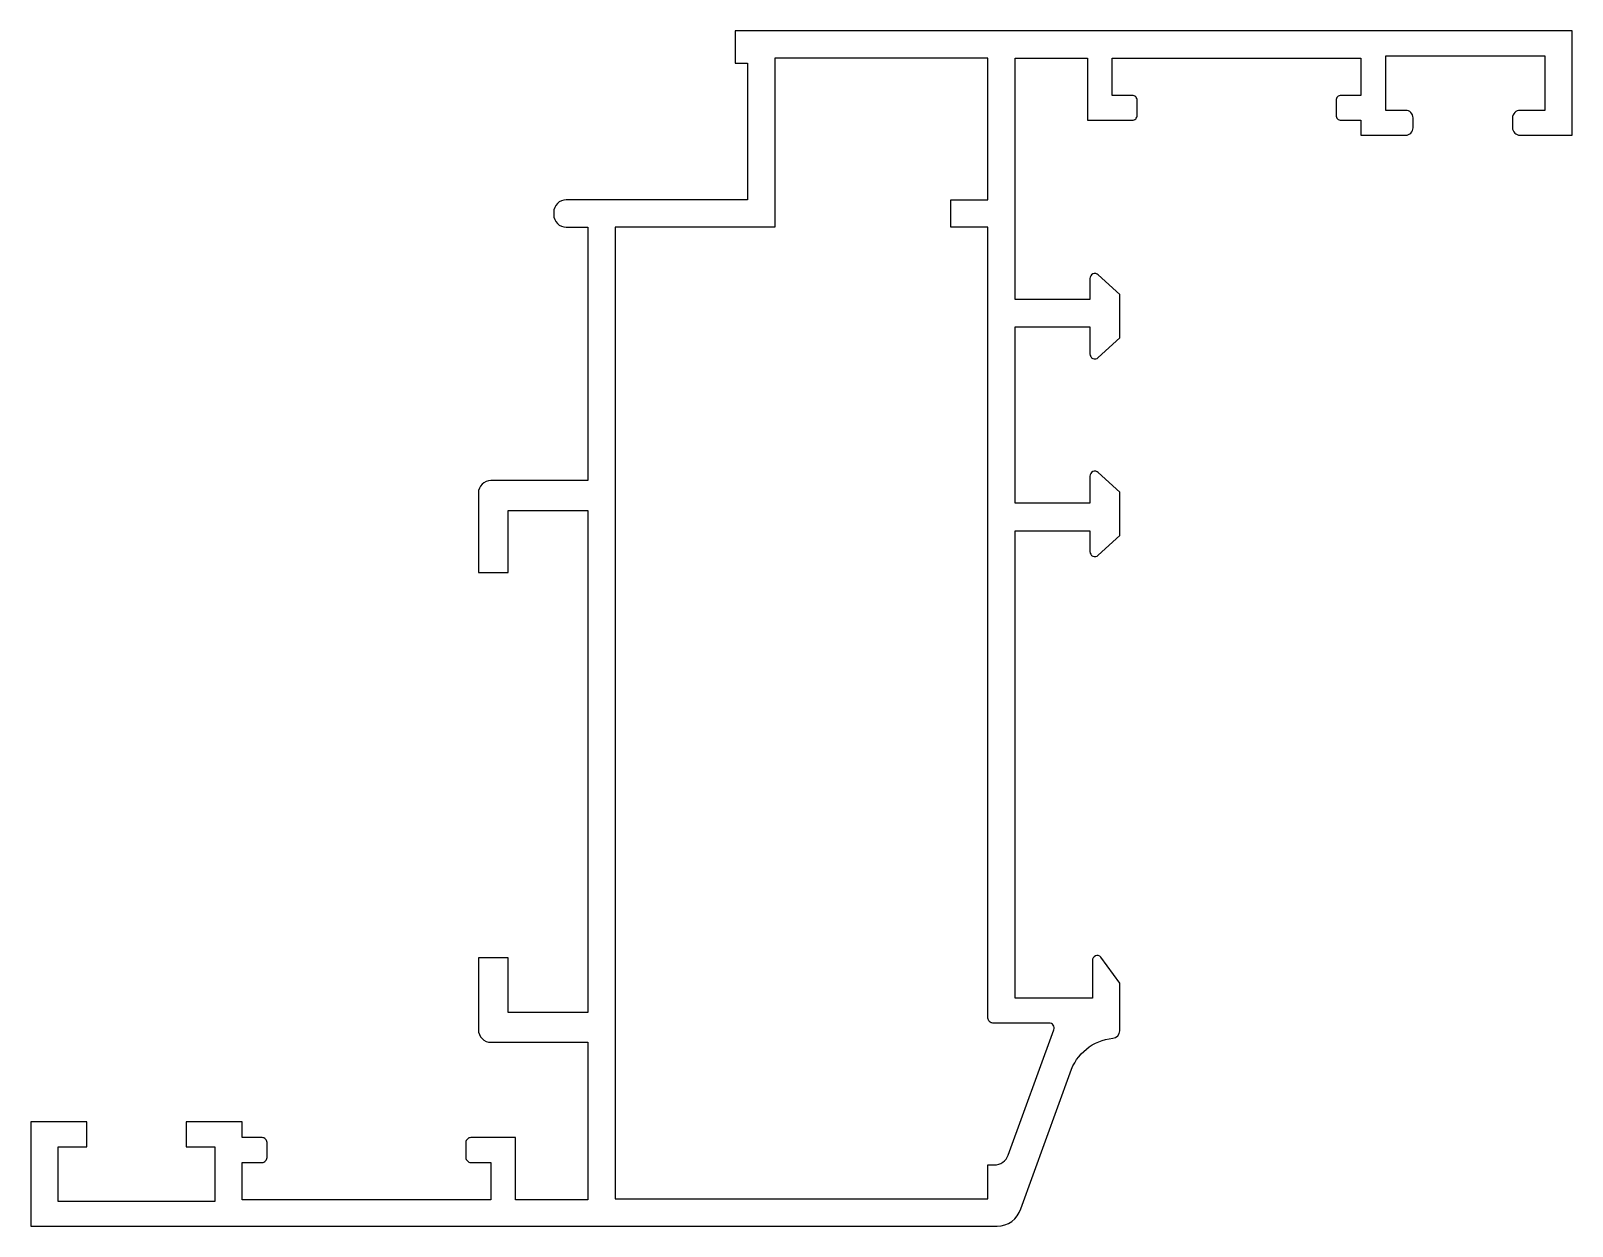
# Model space of a CAD drawing. Extents: x 132.6 to 194.6, y 189.5 to 237.6.
import ezdxf

# ---------------------------------------------------------------- set-up
doc = ezdxf.new("R2010")
doc.units = 0
doc.layers.get('0').update_dxf_attribs({"linetype": 'CONTINUOUS'})
doc.layers.add('ERCAN1', color=220, linetype='CONTINUOUS')

msp = doc.modelspace()

# ---------------------------------------------------------------- linework, layer by layer
msp.add_lwpolyline([(171.329, 191.969, 0.315445), (171.893, 192.364), (173.726, 197.409, 0.516995), (173.538, 197.676), (171.278, 197.676, -0.414214), (171.078, 197.876), (171.078, 229.702), (169.578, 229.702), (169.578, 230.802), (171.078, 230.802), (171.078, 236.502), (162.508, 236.502), (162.508, 229.702), (156.078, 229.702), (156.078, 190.602), (171.078, 190.602), (171.078, 191.969)], format="xyb", close=True)
at = {"layer": 'ERCAN1', "color": 7}
msp.add_lwpolyline([(176.878, 234.002, 0.414214), (177.078, 234.202), (177.078, 234.802, 0.414214), (176.878, 235.002), (176.078, 235.002), (176.078, 236.502), (186.078, 236.502), (186.078, 235.002), (185.278, 235.002, 0.414214), (185.078, 234.802), (185.078, 234.202, 0.414214), (185.278, 234.002), (186.078, 234.002), (186.078, 233.402), (187.878, 233.402, 0.414214), (188.178, 233.702), (188.178, 234.102, 0.414214), (187.878, 234.402), (187.078, 234.402), (187.078, 236.602), (193.478, 236.602), (193.478, 234.402), (192.478, 234.402, 0.414214), (192.178, 234.102), (192.178, 233.702, 0.414214), (192.478, 233.402), (194.578, 233.402), (194.578, 237.602), (160.908, 237.602), (160.908, 236.302), (161.408, 236.302), (161.408, 230.802), (154.111, 230.802, 0.414214), (153.611, 230.302), (153.611, 230.202, 0.414214), (154.111, 229.702), (154.978, 229.702), (154.978, 219.502), (151.081, 219.502, 0.414214), (150.581, 219.002), (150.581, 215.802), (151.781, 215.802), (151.781, 218.302), (154.978, 218.302), (154.978, 198.102), (151.781, 198.102), (151.781, 200.302), (150.581, 200.302), (150.581, 197.402, 0.414214), (151.081, 196.902), (154.978, 196.902), (154.978, 190.902), (154.978, 190.602), (154.978, 190.567), (152.078, 190.567), (152.078, 193.067), (150.278, 193.067, 0.414214), (150.078, 192.867), (150.078, 192.267, 0.414214), (150.278, 192.067), (151.078, 192.067), (151.078, 190.567), (141.078, 190.567), (141.078, 192.067), (141.878, 192.067, 0.414214), (142.078, 192.267), (142.078, 192.867, 0.414214), (141.878, 193.067), (141.078, 193.067), (141.078, 193.702), (138.828, 193.702), (138.828, 192.702), (139.978, 192.702), (139.978, 190.502), (133.678, 190.502), (133.678, 191.002), (133.678, 192.702), (134.828, 192.702), (134.828, 193.702), (132.578, 193.702), (132.578, 189.502), (171.443, 189.502, 0.327998), (172.397, 190.204), (174.388, 195.673, -0.301743), (176.106, 197.067, 0.386499), (176.378, 197.365), (176.378, 199.276), (175.619, 200.334, 0.668179), (175.278, 200.193), (175.278, 198.676), (172.178, 198.676), (172.178, 217.489), (175.178, 217.489), (175.178, 216.648, 0.654873), (175.514, 216.501), (176.378, 217.289), (176.378, 219.039), (175.514, 219.827, 0.654873), (175.178, 219.68), (175.178, 218.589), (172.178, 218.589), (172.178, 225.693), (175.178, 225.693), (175.178, 224.602, 0.654873), (175.514, 224.455), (176.378, 225.243), (176.378, 226.993), (175.514, 227.781, 0.654873), (175.178, 227.634), (175.178, 226.793), (172.178, 226.793), (172.178, 236.502), (175.078, 236.502), (175.078, 234.002)], format="xyb", close=True, dxfattribs=at)

doc.saveas('drawing.dxf')
